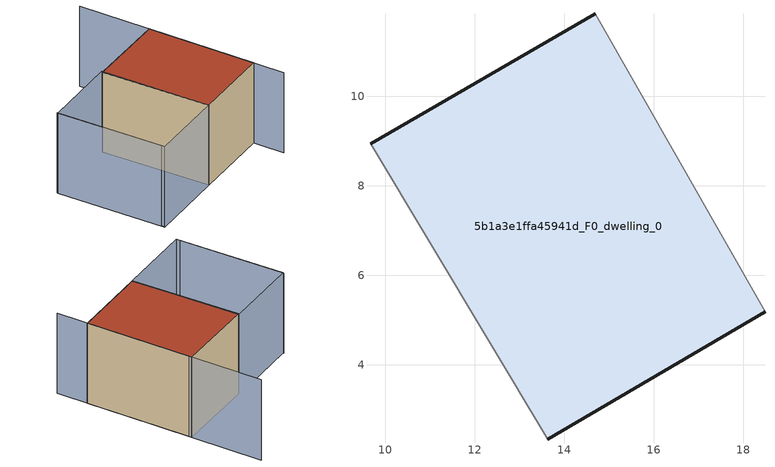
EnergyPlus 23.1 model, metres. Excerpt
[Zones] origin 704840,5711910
5b1a3e1ffa45941d_F0_dwelling_0
 floor ground (EU_floor_Construction): 18.48,5.19 14.69,11.84 9.67,8.95 13.63,2.34 z0
 wall outside (EU_wall_Construction): 9.67,8.95 14.69,11.84 / 18.48,5.19 13.63,2.34 z0:6
 wall adiabatic (EU_wall_Construction): 13.63,2.34 9.67,8.95 / 14.69,11.84 18.48,5.19 z0:6
 roof outside (EU_roof_Construction): 14.69,11.84 18.48,5.19 13.63,2.34 9.67,8.95 z6
shading: 4.93,6.26 8.86,-0.45 / 19.55,3.3 12.18,16.24 / 8.87,-0.47 4.92,6.21 / 4.92,6.21 9.69,9.03 / 9.69,9.03 13.63,2.35 / 13.63,2.35 8.87,-0.47 z0:6
[Building]
EU S2 Campaign: North Axis=0; Terrain=City; Solar Distribution=FullExterior
[Site:Location]
London: Latitude=51.5; Longitude=-0.5; Time Zone=0; Elevation=25
[SizingPeriod:WeatherFileDays]
AnnualSizingPeriod: Begin Month=1; Begin Day of Month=1; End Month=12; End Day of Month=31; Day of Week for Start Day=Monday; Use Weather File Daylight Saving Period=No; Use Weather File Rain and Snow Indicators=No
[MATERIAL]
EU_InternalMass_Material: Roughness=MediumRough; Thickness=0.1; Conductivity=1; Density=1800; Specific Heat=900; Thermal Absorptance=0.9; Solar Absorptance=0.7; Visible Absorptance=0.7
[MATERIAL:NOMASS] Roughness=MediumRough; Thermal Absorptance=0.9; Solar Absorptance=0.7; Visible Absorptance=0.7
Name | Thermal Resistance
EU_wall_NoMass | 0.555556
EU_roof_NoMass | 0.510204
EU_floor_NoMass | 1.68919
[CONSTRUCTION]
EU_wall_Construction: EU_wall_NoMass
EU_roof_Construction: EU_roof_NoMass
EU_floor_Construction: EU_floor_NoMass
EU_InternalMass_Construction: EU_InternalMass_Material
[ZONE]
5b1a3e1ffa45941d_F0_dwelling_0: Type=1; Multiplier=1; Ceiling Height=autocalculate; Volume=263.027; Floor Area=autocalculate; Part of Total Floor Area=Yes
[INTERNALMASS]
5b1a3e1ffa45941d_F0_dwelling_0_EU_InternalMass: Construction=EU_InternalMass_Construction; Zone or ZoneList=5b1a3e1ffa45941d_F0_dwelling_0; Surface Area=43.8377
[OTHEREQUIPMENT]
EU_Step8_InternalGain_5b1a3e1ffa45941d_F0_dwelling_0_f000: Fuel Type=Electricity; Zone or ZoneList or Space or SpaceList=5b1a3e1ffa45941d_F0_dwelling_0; Schedule=EU_Step8_GainSchedule_5b1a3e1ffa45941d_F0_dwelling_0_f000; Design Level Calculation Method=Watts/Area; Power per Zone Floor Area=1; Fraction Latent=0; Fraction Radiant=0; Fraction Lost=0; Carbon Dioxide Generation Rate=0; EndUse Subcategory=EU_Step8_InternalGains
[ZONEVENTILATION:DESIGNFLOWRATE]
EU_ConstantAir_5b1a3e1ffa45941d_F0_dwelling_0: Zone or ZoneList or Space or SpaceList=5b1a3e1ffa45941d_F0_dwelling_0; Schedule=EU_AlwaysOn; Design Flow Rate Calculation Method=AirChanges/Hour; Air Changes per Hour=0.48; Ventilation Type=Natural; Fan Pressure Rise=0; Fan Total Efficiency=1; Constant Term Coefficient=1; Temperature Term Coefficient=0; Velocity Term Coefficient=0; Velocity Squared Term Coefficient=0; Minimum Indoor Temperature=-100; Maximum Indoor Temperature=100; Delta Temperature=-100; Minimum Outdoor Temperature=-100; Maximum Outdoor Temperature=100; Maximum Wind Speed=40
[HVACTEMPLATE:THERMOSTAT]
EU_HeatOnly_5b1a3e1ffa45941d_F0_dwelling_0: Constant Heating Setpoint=20; Constant Cooling Setpoint=50
[HVACTEMPLATE:ZONE:IDEALLOADSAIRSYSTEM]
5b1a3e1ffa45941d_F0_dwelling_0: Template Thermostat=EU_HeatOnly_5b1a3e1ffa45941d_F0_dwelling_0; System Availability Schedule=EU_AlwaysOn; Maximum Heating Supply Air Temperature=50; Minimum Cooling Supply Air Temperature=13; Maximum Heating Supply Air Humidity Ratio=0.0156; Minimum Cooling Supply Air Humidity Ratio=0.0077; Heating Limit=NoLimit; Cooling Limit=NoLimit; Heating Availability Schedule=EU_AlwaysOn; Cooling Availability Schedule=EU_CoolingOff; Dehumidification Control Type=ConstantSensibleHeatRatio; Cooling Sensible Heat Ratio=0.7; Dehumidification Setpoint=60; Humidification Control Type=None; Humidification Setpoint=30; Outdoor Air Method=None; Outdoor Air Flow Rate per Person=0.00944; Outdoor Air Flow Rate per Zone Floor Area=0; Outdoor Air Flow Rate per Zone=0; Demand Controlled Ventilation Type=None; Outdoor Air Economizer Type=NoEconomizer; Heat Recovery Type=None; Sensible Heat Recovery Effectiveness=0.7; Latent Heat Recovery Effectiveness=0.65
[SIZING:ZONE]
5b1a3e1ffa45941d_F0_dwelling_0: Zone Cooling Design Supply Air Temperature Input Method=SupplyAirTemperature; Zone Cooling Design Supply Air Temperature=13; Zone Heating Design Supply Air Temperature Input Method=SupplyAirTemperature; Zone Heating Design Supply Air Temperature=50; Zone Cooling Design Supply Air Humidity Ratio=0.008; Zone Heating Design Supply Air Humidity Ratio=0.008; Cooling Design Air Flow Method=DesignDay; Cooling Design Air Flow Rate=0; Cooling Minimum Air Flow per Zone Floor Area=0.000762; Cooling Minimum Air Flow=0; Cooling Minimum Air Flow Fraction=0.2; Heating Design Air Flow Method=DesignDay; Heating Design Air Flow Rate=0; Heating Maximum Air Flow per Zone Floor Area=0.002032; Heating Maximum Air Flow=0.141576; Heating Maximum Air Flow Fraction=0.3; Account for Dedicated Outdoor Air System=No; Dedicated Outdoor Air System Control Strategy=NeutralSupplyAir; Dedicated Outdoor Air Low Setpoint Temperature for Design=autosize; Dedicated Outdoor Air High Setpoint Temperature for Design=autosize; Zone Load Sizing Method=Sensible Load Only No Latent Load; Zone Latent Cooling Design Supply Air Humidity Ratio Input Method=HumidityRatioDifference; Zone Cooling Design Supply Air Humidity Ratio Difference=0.005; Zone Latent Heating Design Supply Air Humidity Ratio Input Method=HumidityRatioDifference; Zone Humidification Design Supply Air Humidity Ratio Difference=0.005
[SCHEDULE:CONSTANT]
Name | Hourly Value
EU_AlwaysOn | 1
EU_CoolingOff | 0
[SCHEDULE:FILE]
EU_Step8_GainSchedule_5b1a3e1ffa45941d_F0_dwelling_0_f000: File=../../schedules/5b1a3e1ffa45941d/5b1a3e1ffa45941d_F0_dwelling_0_f000_gain.csv; Column Number=1; Rows to Skip at Top=0; Number of Hours of Data=8760; Column Separator=Comma; Interpolate to Timestep=No; Minutes per Item=60; Adjust Schedule for Daylight Savings=Yes
